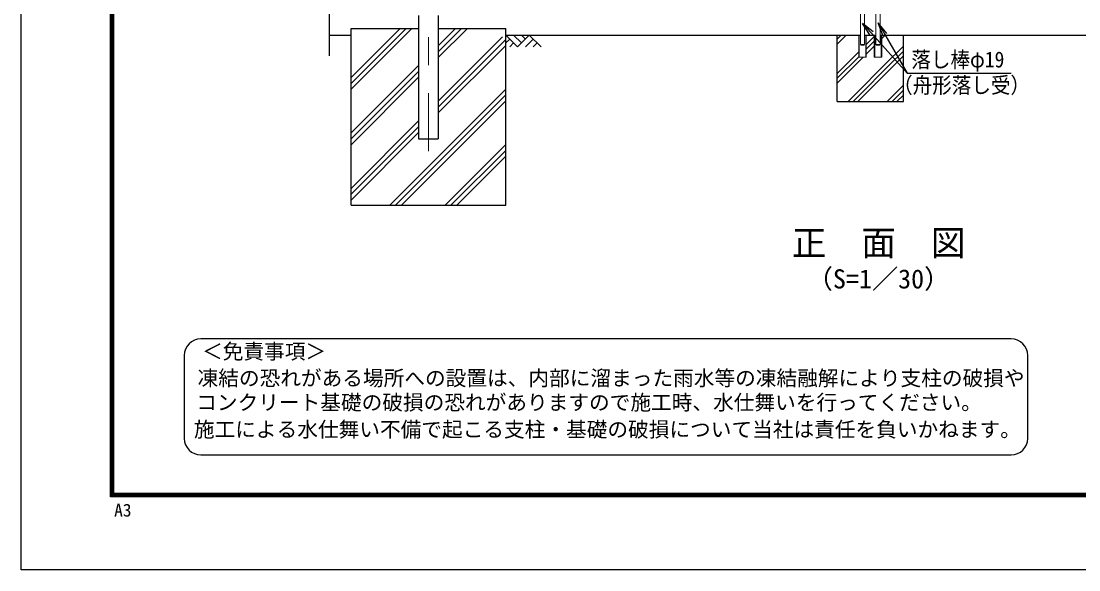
# Model space of a CAD drawing. Units: millimetres, scale not verified. Extents: x -6300 to 6300, y -4455 to 4455.
# Drawn here: x -6300 to -1512, y -4455 to -1970 of the extents above; entities that cross this region are included whole.
import ezdxf
from ezdxf.enums import TextEntityAlignment as Align

# ---------------------------------------------------------------- set-up
doc = ezdxf.new("R2010")
doc.units = ezdxf.units.MM
doc.header["$LTSCALE"] = 20
doc.linetypes.add('USER1', pattern=[50.8, 31.75, -6.35, 6.35, -6.35])
for name, color, linetype, lineweight in [('0-0_D-TTL-TXT', 7, 'Continuous', 25), ('0-1_D-STR-TXT', 7, 'Continuous', 25), ('0-2_D-STR3', 3, 'Continuous', 13), ('0-3_D-STR1', 1, 'Continuous', 25), ('0-4_D-BMK', 2, 'USER1', 13), ('0-5_D-STR-DIM', 7, 'Continuous', 13), ('0-6_D-STR4', 7, 'Continuous', 25), ('0-7_D-BGD', 7, 'Continuous', 25), ('0-8_D-DCR-HCH', 7, 'Continuous', 13), ('0-D_D-TTL', 7, 'Continuous', 25)]:
    doc.layers.add(name, color=color, linetype=linetype, lineweight=lineweight)
doc.styles.add('ＭＳ ゴシック', font='')
doc.styles.get('ＭＳ ゴシック').set_extended_font_data('MS Gothic')

# ---------------------------------------------------------------- blocks, each defined once
blk = doc.blocks.new('MLeader11')
at = {"layer": '0-5_D-STR-DIM', "lineweight": 25}
blk.add_line((-2398.55, -2035.77), (-2419.89, -1978.81), dxfattribs=at)
for points in [[(-2381.23, -2025.77), (-2419.89, -1978.81), (-2389.89, -2030.77)], [(-2389.89, -2030.77), (-2288.8, -2205.86), (-1829.08, -2205.86), (-1818.28, -2205.86)]]:
    blk.add_lwpolyline(points, dxfattribs=at)
blk = doc.blocks.new('MLeader12')
at = {"layer": '0-1_D-STR-TXT'}
blk.add_line((-2458.31, -2032.11), (-2490.97, -1980.79), dxfattribs=at)
for points in [[(-2443.43, -2018.75), (-2490.97, -1980.79), (-2450.87, -2025.43)], [(-2450.87, -2025.43), (-2288.8, -2205.86), (-2281.52, -2205.86), (-2270.72, -2205.86)]]:
    blk.add_lwpolyline(points, dxfattribs=at)

msp = doc.modelspace()

# ---------------------------------------------------------------- linework, layer by layer
at = {"layer": '0-0_D-TTL-TXT', "color": 2}
for p, q in [((-1818.22, -3409.51), (-5486.54, -3409.51)), ((-5561.54, -3484.51), (-5561.54, -3859.51)), ((-1743.22, -3859.51), (-1743.22, -3484.51)), ((-5486.54, -3934.51), (-1818.22, -3934.51))]:
    msp.add_line(p, q, dxfattribs=at)
for centre, start, end in [((-5486.54, -3484.51), 90, 180), ((-1818.22, -3484.51), 0, 90), ((-5486.54, -3859.51), 180, 270), ((-1818.22, -3859.51), 270, 0)]:
    msp.add_arc(centre, 75, start, end, dxfattribs=at)
at = {"layer": '0-2_D-STR3'}
for p, q in [((-2500.79, -1816.88), (-2500.79, -2076.63)), ((-2481.79, -1816.88), (-2481.79, -2076.63)), ((-2430.1, -1816.88), (-2430.1, -2076.63)), ((-2411.1, -1816.88), (-2411.1, -2076.63)), ((-2505.99, -2133.88), (-2505.99, -2033.88)), ((-2476.59, -2033.88), (-2476.59, -2133.88)), ((-2474.29, -2033.88), (-2474.29, -2133.88)), ((-2435.3, -2133.88), (-2435.3, -2033.88)), ((-2405.9, -2033.88), (-2405.9, -2133.88)), ((-2403.6, -2033.88), (-2403.6, -2133.88)), ((-2481.79, -2076.63), (-2500.79, -2076.63)), ((-2481.79, -2076.63), (-2483.79, -2078.63)), ((-2411.1, -2076.63), (-2430.1, -2076.63)), ((-2411.1, -2076.63), (-2413.1, -2078.63))]:
    msp.add_line(p, q, dxfattribs=at)
for points in [[(-2474.29, -2133.88), (-2508.29, -2133.88), (-2508.29, -2033.88)], [(-2403.6, -2133.88), (-2437.6, -2133.88), (-2437.6, -2033.88)], [(-2483.79, -2078.63), (-2498.79, -2078.63), (-2500.79, -2076.63)], [(-2413.1, -2078.63), (-2428.1, -2078.63), (-2430.1, -2076.63)]]:
    msp.add_lwpolyline(points, dxfattribs=at)
at = {"layer": '0-3_D-STR1'}
msp.add_line((-4411.34, -1945.47), (-4411.34, -2503.88), dxfattribs=at)
msp.add_lwpolyline([(-4500.44, -1945.47), (-4500.44, -2503.88), (-4411.34, -2503.88)], dxfattribs=at)
at = {"layer": '0-4_D-BMK'}
msp.add_line((-4455.89, 750.76), (-4455.89, -2559.87), dxfattribs=at)
at = {"layer": '0-6_D-STR4'}
for p, q in [((-4805.89, -2803.88), (-4805.89, -2003.88)), ((-4805.89, -2003.88), (-4500.44, -2003.88)), ((-4411.34, -2003.88), (-4105.89, -2003.88)), ((-4105.89, -2803.88), (-4105.89, -2003.88)), ((-2605.89, -2333.88), (-2605.89, -2033.88)), ((-4805.89, -2803.88), (-4105.89, -2803.88))]:
    msp.add_line(p, q, dxfattribs=at)
msp.add_lwpolyline([(-2605.89, -2333.88), (-2305.89, -2333.88), (-2305.89, -2033.88)], dxfattribs=at)
at = {"layer": '0-7_D-BGD'}
for p, q in [((-4906.16, -2033.88), (-4805.89, -2033.88)), ((-4105.89, -2033.88), (-2500.82, -2033.88)), ((-2481.82, -2033.88), (-2429.96, -2033.88)), ((-2410.96, -2033.88), (-805.89, -2033.88))]:
    msp.add_line(p, q, dxfattribs=at)
msp.add_lwpolyline([(-4906.16, 85.39), (-4906.16, -956.38), (-4864.17, -967.63), (-4948.14, -990.13), (-4906.16, -1001.38), (-4906.16, -2127.99)], dxfattribs=at)
at = {"layer": '0-8_D-DCR-HCH'}
for p, q in [((-4805.89, -2278.99), (-4530.78, -2003.88)), ((-4805.89, -2252.47), (-4557.3, -2003.88)), ((-4805.89, -2225.95), (-4583.82, -2003.88)), ((-4411.34, -2135.23), (-4279.99, -2003.88)), ((-4411.34, -2108.71), (-4306.51, -2003.88)), ((-4411.34, -2082.19), (-4333.03, -2003.88)), ((-4411.34, -2332.98), (-4120.24, -2041.88)), ((-4411.34, -2359.5), (-4105.89, -2054.05)), ((-4052.68, -2087.09), (-4105.89, -2033.88)), ((-4088.15, -2051.62), (-4105.89, -2069.28)), ((-4034.94, -2069.36), (-4070.41, -2033.88)), ((-3999.46, -2033.88), (-4052.68, -2087.09)), ((-4017.11, -2051.71), (-4034.94, -2033.88)), ((-3981.73, -2051.62), (-4017.36, -2087.09)), ((-3999.46, -2033.88), (-3946.25, -2087.09)), ((-2605.89, -2074.57), (-2565.2, -2033.88)), ((-2605.89, -2052.47), (-2587.3, -2033.88)), ((-2474.29, -2075.55), (-2438.24, -2039.5)), ((-2403.6, -2049.05), (-2388.42, -2033.88)), ((-4411.34, -2386.02), (-4105.89, -2080.57)), ((-4070.41, -2069.36), (-4088.23, -2087.09)), ((-3963.99, -2069.36), (-3981.81, -2087.09)), ((-2474.29, -2097.65), (-2437.6, -2060.96)), ((-2474.29, -2119.74), (-2437.6, -2083.05)), ((-2605.89, -2207.15), (-2508.29, -2109.55)), ((-2605.89, -2229.25), (-2508.29, -2131.65)), ((-2605.89, -2251.34), (-2488.42, -2133.88)), ((-4805.89, -2476.74), (-4500.44, -2171.29)), ((-4805.89, -2503.26), (-4500.44, -2197.81)), ((-4805.89, -2529.78), (-4500.44, -2224.33)), ((-4631.44, -2803.88), (-4105.89, -2278.33)), ((-2379.07, -2333.88), (-2305.89, -2260.7)), ((-2356.97, -2333.88), (-2305.89, -2282.8)), ((-4604.93, -2803.88), (-4105.89, -2304.84)), ((-4578.41, -2803.88), (-4105.89, -2331.36)), ((-2334.87, -2333.88), (-2305.89, -2304.9)), ((-4805.89, -2727.53), (-4500.44, -2422.08)), ((-4805.89, -2754.05), (-4500.44, -2448.6)), ((-4805.89, -2780.57), (-4500.44, -2475.12)), ((-4380.65, -2803.88), (-4105.89, -2529.12)), ((-4354.14, -2803.88), (-4105.89, -2555.63)), ((-4327.62, -2803.88), (-4105.89, -2582.15))]:
    msp.add_line(p, q, dxfattribs=at)
for points in [[(-2555.84, -2333.88), (-2354.59, -2132.63), (-2339.68, -2117.72), (-2305.89, -2083.93)], [(-2533.75, -2333.88), (-2344.13, -2144.27), (-2331.6, -2131.73), (-2305.89, -2106.02)], [(-2511.65, -2333.88), (-2333.67, -2155.91), (-2323.51, -2145.74), (-2305.89, -2128.12)]]:
    msp.add_lwpolyline(points, dxfattribs=at)
at = {"layer": '0-D_D-TTL', "color": 2}
msp.add_lwpolyline([(-6300, 4455), (6300, 4455), (6300, -4455), (-6300, -4455)], close=True, dxfattribs=at)
at = {"layer": '0-D_D-TTL'}
for points in [[(-5895, 4125), (5895, 4125), (5895, -4125), (-5895, -4125)], [(-5891.25, 4121.25), (5891.25, 4121.25), (5891.25, -4121.25), (-5891.25, -4121.25)], [(-5887.5, 4117.5), (5887.5, 4117.5), (5887.5, -4117.5), (-5887.5, -4117.5)], [(-5883.75, 4113.75), (5883.75, 4113.75), (5883.75, -4113.75), (-5883.75, -4113.75)], [(-5880, 4110), (5880, 4110), (5880, -4110), (-5880, -4110)]]:
    msp.add_lwpolyline(points, close=True, dxfattribs=at)

# ---------------------------------------------------------------- block references
at = {"layer": '0-1_D-STR-TXT'}
msp.add_blockref('MLeader12', (0, 0), dxfattribs=at)
at = {"layer": '0-5_D-STR-DIM'}
msp.add_blockref('MLeader11', (0, 0), dxfattribs=at)

# ---------------------------------------------------------------- texts
at = {"layer": '0-0_D-TTL-TXT', "style": 'ＭＳ ゴシック'}
for s, height, p in [('正\u3000面\u3000図', 115.4, (-2811.48, -3067.08)), ('（S=1／30）', 86.66, (-2743.26, -3206.87)), ('＜免責事項＞ \u3000\u3000', 68.62, (-5480.99, -3520.77)), ('凍結の恐れがある場所への設置は、内部に溜まった雨水等の凍結融解により支柱の破損や', 68.62, (-5501.27, -3641.52)), ('コンクリート基礎の破損の恐れがありますので施工時、水仕舞いを行ってください。', 68.62, (-5507.44, -3751.65)), ('施工による水仕舞い不備で起こる支柱・基礎の破損について当社は責任を負いかねます。 ', 68.62, (-5517.92, -3873.89)), ('A3', 57.77, (-5878.95, -4230.92))]:
    msp.add_text(s, height=height, dxfattribs=at).set_placement(p, align=Align.BOTTOM_LEFT)
at = {"layer": '0-1_D-STR-TXT', "style": 'ＭＳ ゴシック', "width": 0.9}
for s, p in [('落し棒', (-2269.94, -2201.75)), ('落し棒φ19', (-2269.94, -2201.75)), ('（舟形落し受）', (-2352.56, -2318.01))]:
    msp.add_text(s, height=72.14, dxfattribs=at).set_placement(p, align=Align.BOTTOM_LEFT)

doc.saveas('drawing.dxf')
